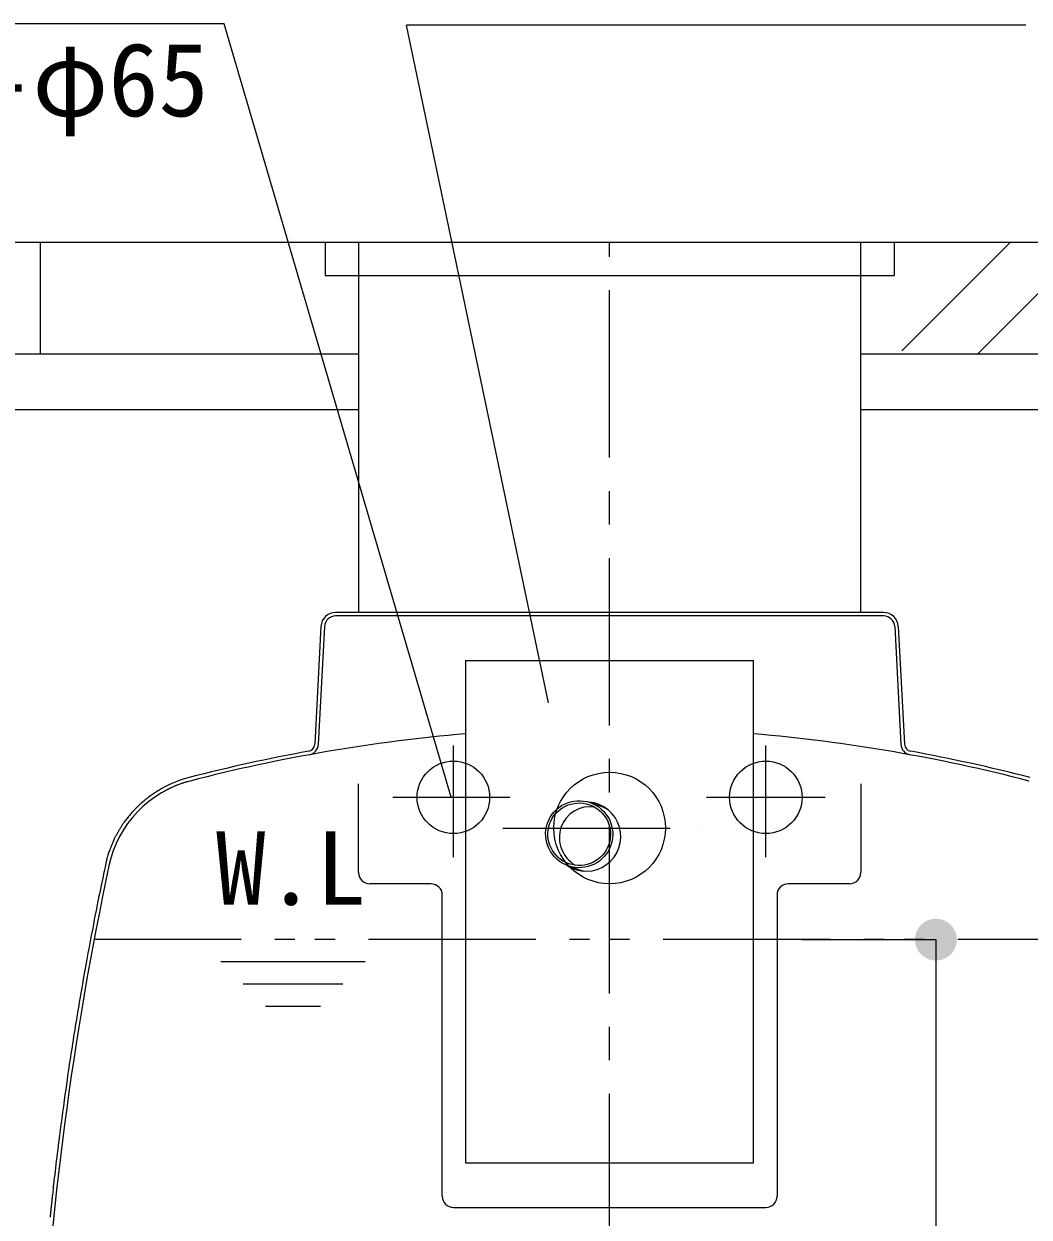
# Model space of a CAD drawing. Units: millimetres, scale not verified. Extents: x -22839 to 8910, y -6308 to 6308.
# Drawn here: x 448 to 1349, y -2137 to -1067 of the extents above; entities that cross this region are included whole.
import ezdxf
from ezdxf.enums import TextEntityAlignment as Align

# ---------------------------------------------------------------- set-up
doc = ezdxf.new("R2010")
doc.units = ezdxf.units.MM
doc.header["$LTSCALE"] = 30
doc.linetypes.add('CHAIN1', pattern=[8, 5, -1, 1, -1])
doc.linetypes.add('DOUBLE_CHAIN1', pattern=[8.8, 5, -1, 0.6, -0.6, 0.6, -1])
for name, color, linetype, lineweight in [('0-1_空気管', 3, 'Continuous', 25), ('0-2_機器', 3, 'Continuous', 25), ('0-F_00クル-フ-6寸法', 132, 'Continuous', 25)]:
    doc.layers.add(name, color=color, linetype=linetype, lineweight=lineweight)
doc.styles.add('ＭＳ ゴシック', font='')
doc.styles.get('ＭＳ ゴシック').set_extended_font_data('MS Gothic')

msp = doc.modelspace()

# ---------------------------------------------------------------- linework, layer by layer
at = {"layer": '0-1_空気管'}
for p, q in [((628, -1067.34), (343, -1067.34)), ((831.41, -1760.38), (628, -1067.34)), ((1346.36, -1068.59), (791.36, -1068.59)), ((918.6, -1675.68), (791.36, -1068.59)), ((718.28, -1262.88), (718.28, -1292.88)), ((748.41, -1594.68), (748.41, -1262.88)), ((1198.14, -1262.88), (1198.14, -1594.68)), ((718.28, -1292.88), (1228.28, -1292.88)), ((1218.79, -1594.68), (727.76, -1594.68)), ((1218.79, -1597.88), (727.76, -1597.88)), ((714.58, -1607.19), (709.05, -1712.76)), ((717.78, -1607.36), (712.24, -1712.92)), ((1228.77, -1607.36), (1234.3, -1712.92)), ((1231.97, -1607.19), (1237.5, -1712.76)), ((844.27, -1637.88), (1102.27, -1637.88)), ((844.27, -1637.88), (844.27, -2087.88)), ((1102.27, -2087.88), (1102.27, -1637.88)), ((748.27, -1827.88), (748.27, -1748.4)), ((1198.27, -1748.4), (1198.27, -1827.88)), ((955.81, -1765.09), (965.48, -1768.44)), ((936.18, -1821.78), (947.2, -1825.6)), ((813.28, -1837.88), (758.27, -1837.88)), ((1188.27, -1837.88), (1133.27, -1837.88)), ((823.27, -2117.88), (823.27, -1847.88)), ((1123.27, -1847.88), (1123.27, -2117.88)), ((754.33, -1907.88), (624.83, -1907.88)), ((734.33, -1927.88), (644.83, -1927.88)), ((714.33, -1947.88), (664.83, -1947.88)), ((494.47, -1965.49), (493.98, -1968.57)), ((493.98, -1968.57), (493.48, -1971.66)), ((844.27, -2087.88), (1102.27, -2087.88)), ((833.27, -2127.88), (1113.28, -2127.88))]:
    msp.add_line(p, q, dxfattribs=at)
at = {"layer": '0-1_空気管', "linetype": 'CHAIN1'}
for p, q in [((973.27, -2896.03), (973.27, -1262.88)), ((833.27, -1813.91), (833.27, -1714.08)), ((1113.28, -1813.91), (1113.28, -1714.08)), ((779.02, -1760.38), (883.81, -1760.38)), ((1060.11, -1760.38), (1166.31, -1760.38)), ((877.67, -1787.88), (1057.83, -1787.88))]:
    msp.add_line(p, q, dxfattribs=at)
at = {"layer": '0-1_空気管', "linetype": 'DOUBLE_CHAIN1'}
msp.add_line((1435.22, -1887.88), (511.33, -1887.88), dxfattribs=at)
at = {"layer": '0-1_空気管'}
for points in [[(718.28, -1262.88), (1228.28, -1262.88), (1228.28, -1292.88)], [(571.88, -1752.57), (571.88, -1752.57), (571.88, -1752.57), (571.88, -1752.58), (571.87, -1752.58), (571.87, -1752.58), (571.86, -1752.58), (571.85, -1752.59), (571.82, -1752.61), (571.8, -1752.62), (571.78, -1752.63), (571.74, -1752.65), (571.7, -1752.67), (571.66, -1752.7), (571.6, -1752.73), (571.54, -1752.77), (571.48, -1752.8), (571.4, -1752.84), (571.32, -1752.89), (571.23, -1752.94), (571.14, -1752.99), (571.04, -1753.05), (570.92, -1753.11), (570.8, -1753.19), (570.66, -1753.26), (570.51, -1753.35), (570.34, -1753.46), (570.15, -1753.57), (569.93, -1753.69), (569.71, -1753.83), (569.47, -1753.97), (569.22, -1754.12), (568.97, -1754.27), (568.72, -1754.42), (568.49, -1754.57), (568.26, -1754.7), (568.05, -1754.83), (567.85, -1754.96), (567.66, -1755.07), (567.49, -1755.18)], [(557.32, -1762.46), (557.08, -1762.66), (556.83, -1762.87), (556.57, -1763.09), (556.3, -1763.31), (556.04, -1763.53), (555.79, -1763.74), (555.54, -1763.95), (555.32, -1764.14), (555.11, -1764.32), (554.92, -1764.48), (554.76, -1764.62), (554.62, -1764.74), (554.49, -1764.85), (554.38, -1764.95), (554.27, -1765.05), (554.17, -1765.13), (554.08, -1765.22), (553.98, -1765.3), (553.89, -1765.38), (553.8, -1765.47), (553.71, -1765.54), (553.63, -1765.61), (553.56, -1765.68), (553.49, -1765.74), (553.31, -1765.9)], [(567.49, -1755.18), (567.32, -1755.29), (566.99, -1755.49), (566.83, -1755.59), (566.67, -1755.7), (566.34, -1755.91), (566, -1756.14), (565.83, -1756.25), (565.65, -1756.37), (565.47, -1756.49), (565.28, -1756.61), (565.09, -1756.74), (564.9, -1756.87), (564.7, -1757), (564.5, -1757.13), (564.3, -1757.27), (564.09, -1757.4), (563.89, -1757.55), (563.67, -1757.69), (563.46, -1757.84), (563.23, -1757.99), (563, -1758.16), (562.75, -1758.33), (562.49, -1758.52), (562.21, -1758.73), (561.9, -1758.95), (561.57, -1759.19), (561.22, -1759.45), (560.86, -1759.72), (560.13, -1760.28), (559.77, -1760.55), (559.42, -1760.81), (559.1, -1761.05), (558.8, -1761.28), (558.53, -1761.49), (558.27, -1761.69), (558.03, -1761.89), (557.79, -1762.08), (557.56, -1762.27), (557.32, -1762.46)], [(553.31, -1765.9), (552.66, -1766.49), (552.38, -1766.74), (552.05, -1767.04), (551.67, -1767.38), (551.26, -1767.76), (550.82, -1768.17), (550.36, -1768.61), (549.88, -1769.06), (549.4, -1769.52), (548.92, -1769.99), (548.44, -1770.47), (547.96, -1770.97), (547.45, -1771.51), (546.92, -1772.08), (546.37, -1772.69), (545.78, -1773.37), (545.14, -1774.1), (544.47, -1774.9), (543.76, -1775.75), (543.02, -1776.64), (542.28, -1777.55), (541.54, -1778.46), (540.82, -1779.37), (540.13, -1780.24), (539.49, -1781.07), (538.9, -1781.84), (538.36, -1782.57), (537.87, -1783.24), (537.42, -1783.88), (536.99, -1784.49), (536.6, -1785.08), (536.22, -1785.65), (535.85, -1786.22), (535.49, -1786.8), (535.14, -1787.37), (534.79, -1787.95), (534.45, -1788.52), (534.12, -1789.09), (533.79, -1789.65)], [(533.79, -1789.65), (533.47, -1790.21), (533.15, -1790.75), (532.84, -1791.29), (532.54, -1791.81), (532.24, -1792.33), (531.94, -1792.85), (531.66, -1793.36), (531.37, -1793.87), (531.1, -1794.37), (530.82, -1794.88), (530.55, -1795.39), (530.28, -1795.92), (530, -1796.47), (529.72, -1797.06), (529.42, -1797.69), (529.1, -1798.38), (528.75, -1799.14), (528.38, -1799.99), (527.98, -1800.92), (527.56, -1801.92), (527.12, -1802.97), (526.67, -1804.06), (526.22, -1805.16), (525.79, -1806.26), (525.37, -1807.33), (524.98, -1808.36), (524.62, -1809.33), (524.3, -1810.25), (524.01, -1811.12), (523.74, -1811.95), (523.49, -1812.75), (523.26, -1813.53), (523.04, -1814.29), (522.84, -1815.04), (522.65, -1815.8), (522.47, -1816.54), (522.3, -1817.26), (522.14, -1817.95), (522, -1818.59)], [(521.45, -1821.13), (520.59, -1825.2), (520.23, -1826.91), (519.79, -1828.96), (519.3, -1831.29), (518.76, -1833.86), (518.18, -1836.63), (517.57, -1839.53), (516.94, -1842.53), (516.31, -1845.59), (515.68, -1848.66), (515.05, -1851.78), (514.41, -1854.99), (513.74, -1858.35), (513.04, -1861.9), (512.3, -1865.7), (511.51, -1869.78), (510.66, -1874.2), (509.76, -1878.98), (508.8, -1884.05), (507.81, -1889.32), (506.81, -1894.68), (505.81, -1900.04), (504.84, -1905.3), (503.9, -1910.38), (503.03, -1915.17), (502.23, -1919.59), (501.49, -1923.69), (500.81, -1927.5), (500.19, -1931.06), (499.6, -1934.44), (499.04, -1937.67), (498.51, -1940.81), (497.99, -1943.9), (497.48, -1946.98), (496.97, -1950.06), (496.47, -1953.15), (495.46, -1959.32), (494.97, -1962.4), (494.47, -1965.49)], [(522, -1818.59), (521.87, -1819.17), (521.76, -1819.68), (521.45, -1821.13)], [(493.48, -1971.66), (492.99, -1974.74), (492.49, -1977.83), (492, -1980.91), (491.51, -1984), (491.02, -1987.09), (490.54, -1990.17), (490.06, -1993.26), (489.59, -1996.36), (489.11, -1999.5), (488.63, -2002.75), (488.13, -2006.14), (487.6, -2009.72), (487.06, -2013.55), (486.47, -2017.66), (485.85, -2022.12), (485.18, -2026.94), (484.48, -2032.05), (483.75, -2037.36), (483.02, -2042.76), (482.29, -2048.16), (481.58, -2053.47), (480.91, -2058.58), (480.27, -2063.41), (479.69, -2067.87), (479.16, -2071.99), (478.67, -2075.83), (478.22, -2079.42), (477.81, -2082.82), (477.41, -2086.08), (477.04, -2089.24), (476.68, -2092.35), (476.32, -2095.44), (475.97, -2098.49), (475.64, -2101.44), (475.32, -2104.25), (475.03, -2106.86), (474.77, -2109.23), (474.54, -2111.31), (473.89, -2117.19)], [(473.89, -2117.19), (473.86, -2117.48), (473.85, -2117.61), (473.83, -2117.75), (473.81, -2117.92), (473.8, -2118.11), (473.77, -2118.31), (473.75, -2118.52), (473.73, -2118.74), (473.68, -2119.18), (473.65, -2119.41), (473.63, -2119.64), (473.6, -2119.88), (473.57, -2120.13), (473.54, -2120.4), (473.51, -2120.69), (473.48, -2121), (473.44, -2121.33), (473.41, -2121.68), (473.37, -2122.03), (473.33, -2122.4), (473.29, -2122.76), (473.25, -2123.11), (473.22, -2123.45), (473.18, -2123.76), (473.15, -2124.05), (473.12, -2124.32), (473.09, -2124.57), (473.07, -2124.82), (473.04, -2125.06), (473.02, -2125.3), (472.99, -2125.56), (472.96, -2125.83), (472.93, -2126.12), (472.9, -2126.42), (472.86, -2126.74), (472.83, -2127.06), (472.79, -2127.38), (472.76, -2127.69), (472.73, -2127.99)], [(472.07, -2134.23), (472.06, -2134.36), (472.05, -2134.49), (472.03, -2134.6), (472.02, -2134.71), (472.01, -2134.82), (471.99, -2135.03), (471.98, -2135.15), (471.97, -2135.26), (471.96, -2135.37), (471.94, -2135.48), (471.93, -2135.58), (471.92, -2135.68), (471.91, -2135.77), (471.91, -2135.86), (471.9, -2135.93), (471.89, -2135.99), (471.88, -2136.05), (471.88, -2136.1), (471.88, -2136.14), (471.87, -2136.21), (471.86, -2136.25), (471.86, -2136.28), (471.86, -2136.31), (471.85, -2136.36), (471.85, -2136.39), (471.85, -2136.41), (471.85, -2136.44), (471.84, -2136.45), (471.84, -2136.47), (471.84, -2136.48), (471.84, -2136.5), (471.84, -2136.51), (471.84, -2136.52)], [(472.73, -2127.99), (472.7, -2128.27), (472.67, -2128.53), (472.65, -2128.76), (472.63, -2128.98), (472.6, -2129.18), (472.58, -2129.37), (472.57, -2129.54), (472.55, -2129.71), (472.53, -2129.87), (472.51, -2130.03), (472.5, -2130.19), (472.48, -2130.34), (472.47, -2130.49), (472.45, -2130.63), (472.44, -2130.77), (472.42, -2130.9), (472.41, -2131.03), (472.4, -2131.15), (472.38, -2131.26), (472.37, -2131.38), (472.36, -2131.48), (472.35, -2131.58), (472.33, -2131.77), (472.32, -2131.87), (472.3, -2132.06), (472.29, -2132.15), (472.28, -2132.26), (472.27, -2132.37), (472.26, -2132.48), (472.24, -2132.61), (472.23, -2132.75), (472.21, -2132.9), (472.2, -2133.06), (472.16, -2133.41), (472.14, -2133.59), (472.12, -2133.76), (472.11, -2133.93), (472.09, -2134.08), (472.07, -2134.23)]]:
    msp.add_lwpolyline(points, dxfattribs=at)
for centre, radius in [((833.27, -1760.38), 32.5), ((1113.28, -1760.38), 32.5), ((973.27, -1787.88), 50)]:
    msp.add_circle(centre, radius, dxfattribs=at)
for centre, radius, start, end in [((727.76, -1607.88), 13.2, 90, 177), ((727.76, -1607.88), 10, 90, 177), ((1218.79, -1607.88), 13.2, 2.99998, 90), ((1218.79, -1607.88), 10, 2.99998, 90), ((973.27, -3197.88), 1500, 94.9335, 104.51398), ((973.27, -3197.88), 1500, 75.48569, 85.06644), ((973.27, -3197.88), 1503.2, 100.33286, 104.51398), ((702.26, -1712.4), 6.8, 280.33899, 357), ((702.26, -1712.4), 10, 280.33899, 357), ((1244.29, -1712.4), 10, 183, 259.661), ((1244.29, -1712.4), 6.8, 183, 259.661), ((973.27, -3197.88), 1503.2, 75.48598, 79.66042), ((622.4, -1842.56), 103.2, 104.51399, 119.31), ((622.4, -1842.56), 100, 104.51399, 168.01199), ((622.4, -1842.56), 100, 104.51399, 119.31), ((952.28, -1795.61), 31, 236.12399, 85.689), ((3459.16, -2444.89), 3000, 168.01242, 177), ((758.27, -1827.88), 10, 180, 270), ((973.27, -1787.88), 50, 222.97299, 224.491), ((1188.27, -1827.88), 10, 270, 0), ((813.28, -1847.88), 10, 0, 90), ((1133.27, -1847.88), 10, 90, 180), ((833.27, -2117.88), 10, 180, 270), ((1113.28, -2117.88), 10, 270, 0)]:
    msp.add_arc(centre, radius, start, end, dxfattribs=at)
for major_axis in [(-28.43, 9.84), (-26.54, 9.19)]:
    msp.add_ellipse((945.99, -1793.44), major_axis=major_axis, ratio=0.997, dxfattribs=at)
for major_axis, start_param, end_param in [((17.89, -22.22), 2.3257982, 5.0766772), ((-19.17, 23.8), 5.0663404, 5.2837872), ((-19.17, 23.8), 2.1421946, 2.260346)]:
    msp.add_ellipse((956.34, -1797.02), major_axis=major_axis, ratio=0.9743, start_param=start_param, end_param=end_param, dxfattribs=at)
at = {"layer": '0-2_機器', "color": 2}
for p, q in [((-88.9, -1262.88), (1861.2, -1262.88)), ((463.28, -1362.88), (463.28, -1262.88)), ((1235.07, -1360.29), (1332.48, -1262.88)), ((1303.19, -1362.88), (1403.19, -1262.88)), ((413.28, -1362.88), (748.41, -1362.88)), ((1198.14, -1362.88), (1533.27, -1362.88)), ((413.28, -1412.88), (748.41, -1412.88)), ((1198.14, -1412.88), (1533.27, -1412.88))]:
    msp.add_line(p, q, dxfattribs=at)
at = {"layer": '0-F_00クル-フ-6寸法', "color": 4}
for p, q in [((1145.66, -1887.88), (1265.66, -1887.88)), ((1265.66, -1887.88), (1265.66, -3137.88))]:
    msp.add_line(p, q, dxfattribs=at)
at = {"layer": '0-F_00クル-フ-6寸法'}
for points in [[(1265.66, -1887.88), (1256.63, -1871.45), (1258.76, -1870.45)], [(1265.66, -1887.88), (1258.76, -1870.45), (1261, -1869.72)], [(1265.66, -1887.88), (1261, -1869.72), (1263.31, -1869.28)], [(1265.66, -1887.88), (1263.31, -1869.28), (1265.66, -1869.13)], [(1265.66, -1887.88), (1265.66, -1869.13), (1268.01, -1869.28)], [(1265.66, -1887.88), (1268.01, -1869.28), (1270.33, -1869.72)], [(1265.66, -1887.88), (1270.33, -1869.72), (1272.57, -1870.45)], [(1265.66, -1887.88), (1272.57, -1870.45), (1274.7, -1871.45)], [(1265.66, -1887.88), (1247.83, -1882.09), (1248.7, -1879.9)], [(1265.66, -1887.88), (1248.7, -1879.9), (1249.83, -1877.83)], [(1265.66, -1887.88), (1249.83, -1877.83), (1251.22, -1875.93)], [(1265.66, -1887.88), (1251.22, -1875.93), (1252.83, -1874.21)], [(1265.66, -1887.88), (1252.83, -1874.21), (1254.64, -1872.71)], [(1265.66, -1887.88), (1254.64, -1872.71), (1256.63, -1871.45)], [(1265.66, -1887.88), (1274.7, -1871.45), (1276.69, -1872.71)], [(1265.66, -1887.88), (1276.69, -1872.71), (1278.5, -1874.21)], [(1265.66, -1887.88), (1278.5, -1874.21), (1280.11, -1875.93)], [(1265.66, -1887.88), (1280.11, -1875.93), (1281.5, -1877.83)], [(1265.66, -1887.88), (1281.5, -1877.83), (1282.63, -1879.9)], [(1265.66, -1887.88), (1282.63, -1879.9), (1283.5, -1882.09)], [(1265.66, -1887.88), (1246.95, -1886.7), (1247.25, -1884.37)], [(1265.66, -1887.88), (1246.95, -1889.06), (1246.95, -1886.7)], [(1265.66, -1887.88), (1247.25, -1891.39), (1246.95, -1889.06)], [(1265.66, -1887.88), (1247.25, -1884.37), (1247.83, -1882.09)], [(1265.66, -1887.88), (1247.83, -1893.67), (1247.25, -1891.39)], [(1265.66, -1887.88), (1248.7, -1895.86), (1247.83, -1893.67)], [(1265.66, -1887.88), (1249.83, -1897.93), (1248.7, -1895.86)], [(1265.66, -1887.88), (1251.22, -1899.83), (1249.83, -1897.93)], [(1265.66, -1887.88), (1252.83, -1901.55), (1251.22, -1899.83)], [(1265.66, -1887.88), (1254.64, -1903.05), (1252.83, -1901.55)], [(1265.66, -1887.88), (1256.63, -1904.31), (1254.64, -1903.05)], [(1265.66, -1887.88), (1258.76, -1905.31), (1256.63, -1904.31)], [(1265.66, -1887.88), (1261, -1906.04), (1258.76, -1905.31)], [(1265.66, -1887.88), (1263.31, -1906.48), (1261, -1906.04)], [(1265.66, -1887.88), (1265.66, -1906.63), (1263.31, -1906.48)], [(1265.66, -1887.88), (1283.5, -1882.09), (1284.08, -1884.37)], [(1265.66, -1887.88), (1284.08, -1884.37), (1284.38, -1886.7)], [(1265.66, -1887.88), (1284.38, -1886.7), (1284.38, -1889.06)], [(1265.66, -1887.88), (1268.01, -1906.48), (1265.66, -1906.63)], [(1265.66, -1887.88), (1270.33, -1906.04), (1268.01, -1906.48)], [(1265.66, -1887.88), (1272.57, -1905.31), (1270.33, -1906.04)], [(1265.66, -1887.88), (1274.7, -1904.31), (1272.57, -1905.31)], [(1265.66, -1887.88), (1276.69, -1903.05), (1274.7, -1904.31)], [(1265.66, -1887.88), (1278.5, -1901.55), (1276.69, -1903.05)], [(1265.66, -1887.88), (1280.11, -1899.83), (1278.5, -1901.55)], [(1265.66, -1887.88), (1281.5, -1897.93), (1280.11, -1899.83)], [(1265.66, -1887.88), (1282.63, -1895.86), (1281.5, -1897.93)], [(1265.66, -1887.88), (1283.5, -1893.67), (1282.63, -1895.86)], [(1265.66, -1887.88), (1284.08, -1891.39), (1283.5, -1893.67)], [(1265.66, -1887.88), (1284.38, -1889.06), (1284.08, -1891.39)]]:
    msp.add_solid(points, dxfattribs=at)

# ---------------------------------------------------------------- texts
at = {"layer": '0-1_空気管', "color": 4, "style": 'ＭＳ ゴシック'}
for s, p in [('2-φ65', (366.14, -1169.98)), ('W.L', (620.33, -1876.49))]:
    msp.add_text(s, height=65.98, dxfattribs=at).set_placement(p, align=Align.BOTTOM_LEFT)

doc.saveas('drawing.dxf')
